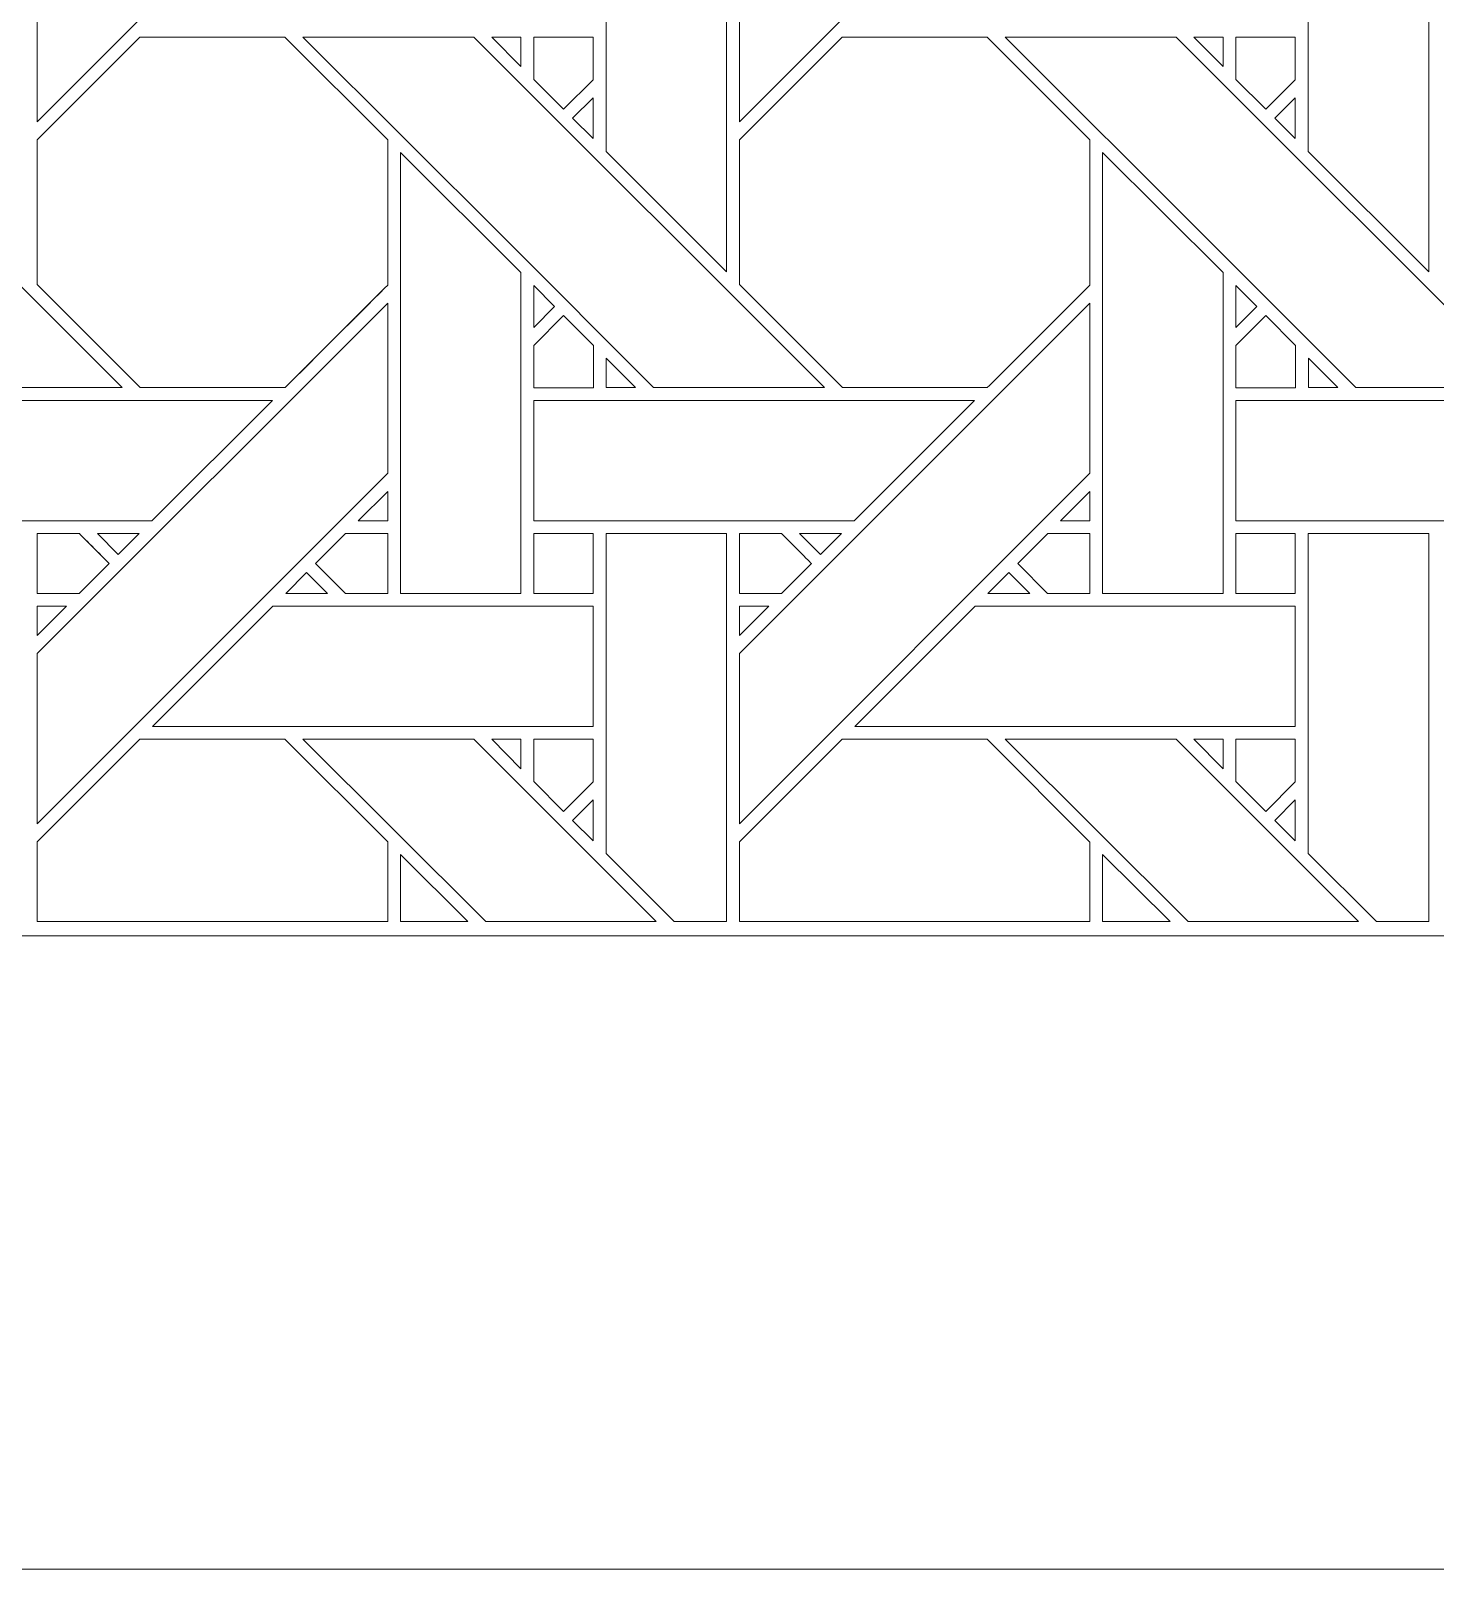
# Model space of a CAD drawing. Header units: inches. Extents: x 4.4 to 20.4, y 1.1 to 17.1.
# Drawn here: x 10.714 to 12.612, y 1.095 to 3.174 of the extents above; entities that cross this region are included whole.
import ezdxf

# ---------------------------------------------------------------- set-up
doc = ezdxf.new("R2010")
doc.units = ezdxf.units.IN
doc.header["$MEASUREMENT"] = 0
doc.layers.add('Design', color=7, linetype='Continuous', lineweight=0)

msp = doc.modelspace()

# ---------------------------------------------------------------- linework, layer by layer
at = {"layer": 'Design'}
for points, knots in [([(4.3829, 17.0948), (4.3829, 17.0948), (4.3829, 1.0948), (4.3829, 1.0948), (4.3829, 1.0948), (20.3829, 1.0948), (20.3829, 1.0948), (20.3829, 1.0948), (20.3829, 17.0948), (20.3829, 17.0948), (20.3829, 17.0948), (4.3829, 17.0948), (4.3829, 17.0948)], [0, 0, 0, 0, 1, 1, 1, 2, 2, 2, 3, 3, 3, 4, 4, 4, 4]), ([(19.3728, 16.2388), (19.3728, 16.2388), (5.2388, 16.2388), (5.2388, 16.2388), (5.2388, 16.2388), (5.2388, 1.9507), (5.2388, 1.9507), (5.2388, 1.9507), (19.5269, 1.9507), (19.5269, 1.9507), (19.5269, 1.9507), (19.5269, 16.2388), (19.5269, 16.2388), (19.5269, 16.2388), (19.3728, 16.2388), (19.3728, 16.2388)], [0, 0, 0, 0, 1, 1, 1, 2, 2, 2, 3, 3, 3, 4, 4, 4, 5, 5, 5, 5]), ([(10.7229, 3.2807), (10.7229, 3.2807), (11.1966, 3.7543), (11.1966, 3.7543), (11.1966, 3.7543), (11.1966, 3.5243), (11.1966, 3.5243), (11.1966, 3.5243), (10.7229, 3.0506), (10.7229, 3.0506), (10.7229, 3.0506), (10.7229, 3.2807), (10.7229, 3.2807)], [0, 0, 0, 0, 1, 1, 1, 2, 2, 2, 3, 3, 3, 4, 4, 4, 4]), ([(11.6717, 3.2807), (11.6717, 3.2807), (12.1453, 3.7543), (12.1453, 3.7543), (12.1453, 3.7543), (12.1453, 3.5243), (12.1453, 3.5243), (12.1453, 3.5243), (11.6717, 3.0506), (11.6717, 3.0506), (11.6717, 3.0506), (11.6717, 3.2807), (11.6717, 3.2807)], [0, 0, 0, 0, 1, 1, 1, 2, 2, 2, 3, 3, 3, 4, 4, 4, 4]), ([(11.6545, 3.4428), (11.6545, 3.4428), (11.6545, 2.8477), (11.6545, 2.8477), (11.6545, 2.8477), (11.4916, 3.0106), (11.4916, 3.0106), (11.4916, 3.0106), (11.4916, 3.4428), (11.4916, 3.4428), (11.4916, 3.4428), (11.6545, 3.4428), (11.6545, 3.4428)], [0, 0, 0, 0, 1, 1, 1, 2, 2, 2, 3, 3, 3, 4, 4, 4, 4]), ([(12.6032, 3.4428), (12.6032, 3.4428), (12.6032, 2.8477), (12.6032, 2.8477), (12.6032, 2.8477), (12.4403, 3.0106), (12.4403, 3.0106), (12.4403, 3.0106), (12.4403, 3.4428), (12.4403, 3.4428), (12.4403, 3.4428), (12.6032, 3.4428), (12.6032, 3.4428)], [0, 0, 0, 0, 1, 1, 1, 2, 2, 2, 3, 3, 3, 4, 4, 4, 4]), ([(10.4077, 2.8912), (10.4077, 2.8912), (10.1334, 3.165), (10.1334, 3.165), (10.1334, 3.165), (10.3643, 3.165), (10.3643, 3.165), (10.3643, 3.165), (10.838, 2.6913), (10.838, 2.6913), (10.838, 2.6913), (10.6069, 2.6913), (10.6069, 2.6913), (10.6069, 2.6913), (10.4077, 2.8912), (10.4077, 2.8912)], [0, 0, 0, 0, 1, 1, 1, 2, 2, 2, 3, 3, 3, 4, 4, 4, 5, 5, 5, 5]), ([(10.7229, 2.8305), (10.7229, 2.8305), (10.7229, 3.0262), (10.7229, 3.0262), (10.7229, 3.0262), (10.8616, 3.1649), (10.8616, 3.1649), (10.8616, 3.1649), (11.0578, 3.1649), (11.0578, 3.1649), (11.0578, 3.1649), (11.1966, 3.0262), (11.1966, 3.0262), (11.1966, 3.0262), (11.1966, 2.83), (11.1966, 2.83), (11.1788, 2.812), (11.0669, 2.7003), (11.0579, 2.6913), (11.0579, 2.6913), (10.8622, 2.6913), (10.8622, 2.6913), (10.8622, 2.6913), (10.7229, 2.8305), (10.7229, 2.8305)], [0, 0, 0, 0, 1, 1, 1, 2, 2, 2, 3, 3, 3, 4, 4, 4, 5, 5, 5, 6, 6, 6, 7, 7, 7, 8, 8, 8, 8]), ([(10.7229, 2.8305), (10.7229, 2.8305), (10.7229, 3.0262), (10.7229, 3.0262), (10.7229, 3.0262), (10.8616, 3.1649), (10.8616, 3.1649), (10.8616, 3.1649), (11.0578, 3.1649), (11.0578, 3.1649), (11.0578, 3.1649), (11.1966, 3.0262), (11.1966, 3.0262), (11.1966, 3.0262), (11.1966, 2.83), (11.1966, 2.83), (11.1786, 2.8118), (11.0667, 2.7001), (11.0579, 2.6913), (11.0579, 2.6913), (10.8622, 2.6913), (10.8622, 2.6913), (10.8622, 2.6913), (10.7229, 2.8305), (10.7229, 2.8305)], [0, 0, 0, 0, 1, 1, 1, 2, 2, 2, 3, 3, 3, 4, 4, 4, 5, 5, 5, 6, 6, 6, 7, 7, 7, 8, 8, 8, 8]), ([(11.3565, 2.8912), (11.3565, 2.8912), (11.0821, 3.165), (11.0821, 3.165), (11.0821, 3.165), (11.313, 3.165), (11.313, 3.165), (11.313, 3.165), (11.7867, 2.6913), (11.7867, 2.6913), (11.7867, 2.6913), (11.5557, 2.6913), (11.5557, 2.6913), (11.5557, 2.6913), (11.3565, 2.8912), (11.3565, 2.8912)], [0, 0, 0, 0, 1, 1, 1, 2, 2, 2, 3, 3, 3, 4, 4, 4, 5, 5, 5, 5]), ([(11.3766, 3.165), (11.3766, 3.165), (11.3766, 3.1251), (11.3766, 3.1251), (11.3766, 3.1251), (11.3372, 3.165), (11.3372, 3.165), (11.3372, 3.165), (11.3766, 3.165), (11.3766, 3.165)], [0, 0, 0, 0, 1, 1, 1, 2, 2, 2, 3, 3, 3, 3]), ([(11.474, 3.1649), (11.474, 3.1649), (11.474, 3.1073), (11.474, 3.1073), (11.474, 3.1073), (11.4341, 3.0674), (11.4341, 3.0674), (11.4341, 3.0674), (11.3938, 3.1077), (11.3938, 3.1077), (11.3938, 3.1077), (11.3938, 3.1649), (11.3938, 3.1649), (11.3938, 3.1649), (11.474, 3.1649), (11.474, 3.1649)], [0, 0, 0, 0, 1, 1, 1, 2, 2, 2, 3, 3, 3, 4, 4, 4, 5, 5, 5, 5]), ([(11.4341, 3.0674), (11.4341, 3.0674), (11.3938, 3.1077), (11.3938, 3.1077), (11.3938, 3.1077), (11.3938, 3.1649), (11.3938, 3.1649), (11.3938, 3.1649), (11.474, 3.1649), (11.474, 3.1649), (11.474, 3.1649), (11.474, 3.1073), (11.474, 3.1073), (11.474, 3.1073), (11.4341, 3.0674), (11.4341, 3.0674)], [0, 0, 0, 0, 1, 1, 1, 2, 2, 2, 3, 3, 3, 4, 4, 4, 5, 5, 5, 5]), ([(11.6717, 2.8305), (11.6717, 2.8305), (11.6717, 3.0262), (11.6717, 3.0262), (11.6717, 3.0262), (11.8104, 3.1649), (11.8104, 3.1649), (11.8104, 3.1649), (12.0066, 3.1649), (12.0066, 3.1649), (12.0066, 3.1649), (12.1453, 3.0262), (12.1453, 3.0262), (12.1453, 3.0262), (12.1453, 2.83), (12.1453, 2.83), (12.1275, 2.812), (12.0156, 2.7003), (12.0066, 2.6913), (12.0066, 2.6913), (11.8109, 2.6913), (11.8109, 2.6913), (11.8109, 2.6913), (11.6717, 2.8305), (11.6717, 2.8305)], [0, 0, 0, 0, 1, 1, 1, 2, 2, 2, 3, 3, 3, 4, 4, 4, 5, 5, 5, 6, 6, 6, 7, 7, 7, 8, 8, 8, 8]), ([(11.6717, 2.8305), (11.6717, 2.8305), (11.6717, 3.0262), (11.6717, 3.0262), (11.6717, 3.0262), (11.8104, 3.1649), (11.8104, 3.1649), (11.8104, 3.1649), (12.0066, 3.1649), (12.0066, 3.1649), (12.0066, 3.1649), (12.1453, 3.0262), (12.1453, 3.0262), (12.1453, 3.0262), (12.1453, 2.83), (12.1453, 2.83), (12.1275, 2.812), (12.0156, 2.7003), (12.0066, 2.6913), (12.0066, 2.6913), (11.8109, 2.6913), (11.8109, 2.6913), (11.8109, 2.6913), (11.6717, 2.8305), (11.6717, 2.8305)], [0, 0, 0, 0, 1, 1, 1, 2, 2, 2, 3, 3, 3, 4, 4, 4, 5, 5, 5, 6, 6, 6, 7, 7, 7, 8, 8, 8, 8]), ([(12.3052, 2.8912), (12.3052, 2.8912), (12.0308, 3.165), (12.0308, 3.165), (12.0308, 3.165), (12.2618, 3.165), (12.2618, 3.165), (12.2618, 3.165), (12.7354, 2.6913), (12.7354, 2.6913), (12.7354, 2.6913), (12.5044, 2.6913), (12.5044, 2.6913), (12.5044, 2.6913), (12.3052, 2.8912), (12.3052, 2.8912)], [0, 0, 0, 0, 1, 1, 1, 2, 2, 2, 3, 3, 3, 4, 4, 4, 5, 5, 5, 5]), ([(12.3253, 3.165), (12.3253, 3.165), (12.3253, 3.1251), (12.3253, 3.1251), (12.3253, 3.1251), (12.2859, 3.165), (12.2859, 3.165), (12.2859, 3.165), (12.3253, 3.165), (12.3253, 3.165)], [0, 0, 0, 0, 1, 1, 1, 2, 2, 2, 3, 3, 3, 3]), ([(12.4228, 3.1649), (12.4228, 3.1649), (12.4228, 3.1073), (12.4228, 3.1073), (12.4228, 3.1073), (12.3828, 3.0674), (12.3828, 3.0674), (12.3828, 3.0674), (12.3425, 3.1077), (12.3425, 3.1077), (12.3425, 3.1077), (12.3425, 3.1649), (12.3425, 3.1649), (12.3425, 3.1649), (12.4228, 3.1649), (12.4228, 3.1649)], [0, 0, 0, 0, 1, 1, 1, 2, 2, 2, 3, 3, 3, 4, 4, 4, 5, 5, 5, 5]), ([(12.3828, 3.0674), (12.3828, 3.0674), (12.3425, 3.1077), (12.3425, 3.1077), (12.3425, 3.1077), (12.3425, 3.1649), (12.3425, 3.1649), (12.3425, 3.1649), (12.4228, 3.1649), (12.4228, 3.1649), (12.4228, 3.1649), (12.4228, 3.1073), (12.4228, 3.1073), (12.4228, 3.1073), (12.3828, 3.0674), (12.3828, 3.0674)], [0, 0, 0, 0, 1, 1, 1, 2, 2, 2, 3, 3, 3, 4, 4, 4, 5, 5, 5, 5]), ([(11.4741, 3.0831), (11.4741, 3.0831), (11.4741, 3.028), (11.4741, 3.028), (11.4741, 3.028), (11.4463, 3.0553), (11.4463, 3.0553), (11.4463, 3.0553), (11.4741, 3.0831), (11.4741, 3.0831)], [0, 0, 0, 0, 1, 1, 1, 2, 2, 2, 3, 3, 3, 3]), ([(12.4228, 3.0831), (12.4228, 3.0831), (12.4228, 3.028), (12.4228, 3.028), (12.4228, 3.028), (12.395, 3.0553), (12.395, 3.0553), (12.395, 3.0553), (12.4228, 3.0831), (12.4228, 3.0831)], [0, 0, 0, 0, 1, 1, 1, 2, 2, 2, 3, 3, 3, 3]), ([(11.3765, 2.847), (11.3765, 2.847), (11.3765, 2.4133), (11.3765, 2.4133), (11.3765, 2.4133), (11.2137, 2.4133), (11.2137, 2.4133), (11.2137, 2.4133), (11.2137, 3.0091), (11.2137, 3.0091), (11.2137, 3.0091), (11.3765, 2.847), (11.3765, 2.847)], [0, 0, 0, 0, 1, 1, 1, 2, 2, 2, 3, 3, 3, 4, 4, 4, 4]), ([(12.3252, 2.847), (12.3252, 2.847), (12.3252, 2.4133), (12.3252, 2.4133), (12.3252, 2.4133), (12.1625, 2.4133), (12.1625, 2.4133), (12.1625, 2.4133), (12.1625, 3.0091), (12.1625, 3.0091), (12.1625, 3.0091), (12.3252, 2.847), (12.3252, 2.847)], [0, 0, 0, 0, 1, 1, 1, 2, 2, 2, 3, 3, 3, 4, 4, 4, 4]), ([(11.3938, 2.7728), (11.3938, 2.7728), (11.3938, 2.8295), (11.3938, 2.8295), (11.3938, 2.8295), (11.422, 2.8009), (11.422, 2.8009), (11.422, 2.8009), (11.3938, 2.7728), (11.3938, 2.7728)], [0, 0, 0, 0, 1, 1, 1, 2, 2, 2, 3, 3, 3, 3]), ([(12.3425, 2.7728), (12.3425, 2.7728), (12.3425, 2.8295), (12.3425, 2.8295), (12.3425, 2.8295), (12.3707, 2.8009), (12.3707, 2.8009), (12.3707, 2.8009), (12.3425, 2.7728), (12.3425, 2.7728)], [0, 0, 0, 0, 1, 1, 1, 2, 2, 2, 3, 3, 3, 3]), ([(10.7229, 2.332), (10.7229, 2.332), (11.1966, 2.8056), (11.1966, 2.8056), (11.1966, 2.8056), (11.1966, 2.5756), (11.1966, 2.5756), (11.1966, 2.5756), (10.7229, 2.1019), (10.7229, 2.1019), (10.7229, 2.1019), (10.7229, 2.332), (10.7229, 2.332)], [0, 0, 0, 0, 1, 1, 1, 2, 2, 2, 3, 3, 3, 4, 4, 4, 4]), ([(11.3938, 2.691), (11.3938, 2.691), (11.3938, 2.7483), (11.3938, 2.7483), (11.3938, 2.7483), (11.4341, 2.7887), (11.4341, 2.7887), (11.4341, 2.7887), (11.4744, 2.7483), (11.4744, 2.7483), (11.4744, 2.7483), (11.4744, 2.691), (11.4744, 2.691), (11.4744, 2.691), (11.3938, 2.691), (11.3938, 2.691)], [0, 0, 0, 0, 1, 1, 1, 2, 2, 2, 3, 3, 3, 4, 4, 4, 5, 5, 5, 5]), ([(11.3938, 2.6912), (11.3938, 2.6912), (11.3938, 2.7483), (11.3938, 2.7483), (11.3938, 2.7483), (11.4341, 2.7887), (11.4341, 2.7887), (11.4341, 2.7887), (11.4744, 2.7483), (11.4744, 2.7483), (11.4744, 2.7483), (11.4744, 2.6912), (11.4744, 2.6912), (11.4744, 2.6912), (11.3938, 2.6912), (11.3938, 2.6912)], [0, 0, 0, 0, 1, 1, 1, 2, 2, 2, 3, 3, 3, 4, 4, 4, 5, 5, 5, 5]), ([(11.6717, 2.332), (11.6717, 2.332), (12.1453, 2.8056), (12.1453, 2.8056), (12.1453, 2.8056), (12.1453, 2.5756), (12.1453, 2.5756), (12.1453, 2.5756), (11.6717, 2.1019), (11.6717, 2.1019), (11.6717, 2.1019), (11.6717, 2.332), (11.6717, 2.332)], [0, 0, 0, 0, 1, 1, 1, 2, 2, 2, 3, 3, 3, 4, 4, 4, 4]), ([(12.3425, 2.691), (12.3425, 2.691), (12.3425, 2.7483), (12.3425, 2.7483), (12.3425, 2.7483), (12.3829, 2.7887), (12.3829, 2.7887), (12.3829, 2.7887), (12.4232, 2.7483), (12.4232, 2.7483), (12.4232, 2.7483), (12.4232, 2.691), (12.4232, 2.691), (12.4232, 2.691), (12.3425, 2.691), (12.3425, 2.691)], [0, 0, 0, 0, 1, 1, 1, 2, 2, 2, 3, 3, 3, 4, 4, 4, 5, 5, 5, 5]), ([(12.3829, 2.7887), (12.3829, 2.7887), (12.4232, 2.7483), (12.4232, 2.7483), (12.4232, 2.7483), (12.4232, 2.691), (12.4232, 2.691), (12.4232, 2.691), (12.3425, 2.691), (12.3425, 2.691), (12.3425, 2.691), (12.3425, 2.7483), (12.3425, 2.7483), (12.3425, 2.7483), (12.3829, 2.7887), (12.3829, 2.7887)], [0, 0, 0, 0, 1, 1, 1, 2, 2, 2, 3, 3, 3, 4, 4, 4, 5, 5, 5, 5]), ([(11.5314, 2.6913), (11.5314, 2.6913), (11.4917, 2.6913), (11.4917, 2.6913), (11.4917, 2.6913), (11.4917, 2.7311), (11.4917, 2.7311), (11.4917, 2.7311), (11.5314, 2.6913), (11.5314, 2.6913)], [0, 0, 0, 0, 1, 1, 1, 2, 2, 2, 3, 3, 3, 3]), ([(12.4802, 2.6913), (12.4802, 2.6913), (12.4405, 2.6913), (12.4405, 2.6913), (12.4405, 2.6913), (12.4405, 2.7311), (12.4405, 2.7311), (12.4405, 2.7311), (12.4802, 2.6913), (12.4802, 2.6913)], [0, 0, 0, 0, 1, 1, 1, 2, 2, 2, 3, 3, 3, 3]), ([(10.4451, 2.5114), (10.4451, 2.5114), (10.4451, 2.6741), (10.4451, 2.6741), (10.4451, 2.6741), (11.0408, 2.6741), (11.0408, 2.6741), (11.0408, 2.6741), (10.8781, 2.5114), (10.8781, 2.5114), (10.8781, 2.5114), (10.4451, 2.5114), (10.4451, 2.5114)], [0, 0, 0, 0, 1, 1, 1, 2, 2, 2, 3, 3, 3, 4, 4, 4, 4]), ([(11.3938, 2.5114), (11.3938, 2.5114), (11.3938, 2.6741), (11.3938, 2.6741), (11.3938, 2.6741), (11.9895, 2.6741), (11.9895, 2.6741), (11.9895, 2.6741), (11.8268, 2.5114), (11.8268, 2.5114), (11.8268, 2.5114), (11.3938, 2.5114), (11.3938, 2.5114)], [0, 0, 0, 0, 1, 1, 1, 2, 2, 2, 3, 3, 3, 4, 4, 4, 4]), ([(12.3425, 2.5114), (12.3425, 2.5114), (12.3425, 2.6741), (12.3425, 2.6741), (12.3425, 2.6741), (12.9382, 2.6741), (12.9382, 2.6741), (12.9382, 2.6741), (12.7755, 2.5114), (12.7755, 2.5114), (12.7755, 2.5114), (12.3425, 2.5114), (12.3425, 2.5114)], [0, 0, 0, 0, 1, 1, 1, 2, 2, 2, 3, 3, 3, 4, 4, 4, 4]), ([(11.1568, 2.5114), (11.1568, 2.5114), (11.1966, 2.5512), (11.1966, 2.5512), (11.1966, 2.5512), (11.1966, 2.5114), (11.1966, 2.5114), (11.1966, 2.5114), (11.1568, 2.5114), (11.1568, 2.5114)], [0, 0, 0, 0, 1, 1, 1, 2, 2, 2, 3, 3, 3, 3]), ([(12.1056, 2.5114), (12.1056, 2.5114), (12.1453, 2.5512), (12.1453, 2.5512), (12.1453, 2.5512), (12.1453, 2.5114), (12.1453, 2.5114), (12.1453, 2.5114), (12.1056, 2.5114), (12.1056, 2.5114)], [0, 0, 0, 0, 1, 1, 1, 2, 2, 2, 3, 3, 3, 3]), ([(10.8203, 2.4537), (10.8203, 2.4537), (10.7799, 2.4133), (10.7799, 2.4133), (10.7799, 2.4133), (10.7229, 2.4133), (10.7229, 2.4133), (10.7229, 2.4133), (10.7229, 2.4941), (10.7229, 2.4941), (10.7229, 2.4941), (10.78, 2.4941), (10.78, 2.4941), (10.7851, 2.4889), (10.8159, 2.4581), (10.8203, 2.4537)], [0, 0, 0, 0, 1, 1, 1, 2, 2, 2, 3, 3, 3, 4, 4, 4, 5, 5, 5, 5]), ([(10.7229, 2.4941), (10.7229, 2.4941), (10.78, 2.4941), (10.78, 2.4941), (10.7852, 2.4889), (10.816, 2.458), (10.8203, 2.4537), (10.8203, 2.4537), (10.7799, 2.4133), (10.7799, 2.4133), (10.7799, 2.4133), (10.7229, 2.4133), (10.7229, 2.4133), (10.7229, 2.4133), (10.7229, 2.4941), (10.7229, 2.4941)], [0, 0, 0, 0, 1, 1, 1, 2, 2, 2, 3, 3, 3, 4, 4, 4, 5, 5, 5, 5]), ([(10.8608, 2.4941), (10.8608, 2.4941), (10.8325, 2.4659), (10.8325, 2.4659), (10.8325, 2.4659), (10.8044, 2.4941), (10.8044, 2.4941), (10.8044, 2.4941), (10.8608, 2.4941), (10.8608, 2.4941)], [0, 0, 0, 0, 1, 1, 1, 2, 2, 2, 3, 3, 3, 3]), ([(11.1396, 2.4941), (11.1396, 2.4941), (11.1966, 2.4941), (11.1966, 2.4941), (11.1966, 2.4941), (11.1966, 2.4133), (11.1966, 2.4133), (11.1966, 2.4133), (11.1395, 2.4133), (11.1395, 2.4133), (11.1395, 2.4133), (11.0991, 2.4536), (11.0991, 2.4536), (11.0991, 2.4536), (11.1396, 2.4941), (11.1396, 2.4941)], [0, 0, 0, 0, 1, 1, 1, 2, 2, 2, 3, 3, 3, 4, 4, 4, 5, 5, 5, 5]), ([(11.0991, 2.4536), (11.0991, 2.4536), (11.1396, 2.4941), (11.1396, 2.4941), (11.1396, 2.4941), (11.1966, 2.4941), (11.1966, 2.4941), (11.1966, 2.4941), (11.1966, 2.4133), (11.1966, 2.4133), (11.1966, 2.4133), (11.1395, 2.4133), (11.1395, 2.4133), (11.1395, 2.4133), (11.0991, 2.4536), (11.0991, 2.4536)], [0, 0, 0, 0, 1, 1, 1, 2, 2, 2, 3, 3, 3, 4, 4, 4, 5, 5, 5, 5]), ([(11.3938, 2.4133), (11.3938, 2.4133), (11.3938, 2.4941), (11.3938, 2.4941), (11.3938, 2.4941), (11.474, 2.4941), (11.474, 2.4941), (11.474, 2.4941), (11.474, 2.4133), (11.474, 2.4133), (11.474, 2.4133), (11.3938, 2.4133), (11.3938, 2.4133)], [0, 0, 0, 0, 1, 1, 1, 2, 2, 2, 3, 3, 3, 4, 4, 4, 4]), ([(11.3938, 2.4941), (11.3938, 2.4941), (11.474, 2.4941), (11.474, 2.4941), (11.474, 2.4941), (11.474, 2.4133), (11.474, 2.4133), (11.474, 2.4133), (11.3938, 2.4133), (11.3938, 2.4133), (11.3938, 2.4133), (11.3938, 2.4941), (11.3938, 2.4941)], [0, 0, 0, 0, 1, 1, 1, 2, 2, 2, 3, 3, 3, 4, 4, 4, 4]), ([(11.6545, 1.9698), (11.6545, 1.9698), (11.5838, 1.9698), (11.5838, 1.9698), (11.5838, 1.9698), (11.4916, 2.0619), (11.4916, 2.0619), (11.4916, 2.0619), (11.4916, 2.4941), (11.4916, 2.4941), (11.4916, 2.4941), (11.6545, 2.4941), (11.6545, 2.4941), (11.6545, 2.4941), (11.6545, 1.9698), (11.6545, 1.9698)], [0, 0, 0, 0, 1, 1, 1, 2, 2, 2, 3, 3, 3, 4, 4, 4, 5, 5, 5, 5]), ([(11.7691, 2.4537), (11.7691, 2.4537), (11.7286, 2.4133), (11.7286, 2.4133), (11.7286, 2.4133), (11.6717, 2.4133), (11.6717, 2.4133), (11.6717, 2.4133), (11.6717, 2.4941), (11.6717, 2.4941), (11.6717, 2.4941), (11.7287, 2.4941), (11.7287, 2.4941), (11.7339, 2.4889), (11.7646, 2.4581), (11.7691, 2.4537)], [0, 0, 0, 0, 1, 1, 1, 2, 2, 2, 3, 3, 3, 4, 4, 4, 5, 5, 5, 5]), ([(11.6717, 2.4941), (11.6717, 2.4941), (11.7287, 2.4941), (11.7287, 2.4941), (11.7339, 2.4889), (11.7646, 2.4581), (11.7691, 2.4537), (11.7691, 2.4537), (11.7286, 2.4133), (11.7286, 2.4133), (11.7286, 2.4133), (11.6717, 2.4133), (11.6717, 2.4133), (11.6717, 2.4133), (11.6717, 2.4941), (11.6717, 2.4941)], [0, 0, 0, 0, 1, 1, 1, 2, 2, 2, 3, 3, 3, 4, 4, 4, 5, 5, 5, 5]), ([(11.8095, 2.4941), (11.8095, 2.4941), (11.7813, 2.4659), (11.7813, 2.4659), (11.7813, 2.4659), (11.7531, 2.4941), (11.7531, 2.4941), (11.7531, 2.4941), (11.8095, 2.4941), (11.8095, 2.4941)], [0, 0, 0, 0, 1, 1, 1, 2, 2, 2, 3, 3, 3, 3]), ([(12.0883, 2.4941), (12.0883, 2.4941), (12.1453, 2.4941), (12.1453, 2.4941), (12.1453, 2.4941), (12.1453, 2.4133), (12.1453, 2.4133), (12.1453, 2.4133), (12.0882, 2.4133), (12.0882, 2.4133), (12.0882, 2.4133), (12.0479, 2.4536), (12.0479, 2.4536), (12.0479, 2.4536), (12.0883, 2.4941), (12.0883, 2.4941)], [0, 0, 0, 0, 1, 1, 1, 2, 2, 2, 3, 3, 3, 4, 4, 4, 5, 5, 5, 5]), ([(12.0479, 2.4536), (12.0479, 2.4536), (12.0883, 2.4941), (12.0883, 2.4941), (12.0883, 2.4941), (12.1453, 2.4941), (12.1453, 2.4941), (12.1453, 2.4941), (12.1453, 2.4133), (12.1453, 2.4133), (12.1453, 2.4133), (12.0882, 2.4133), (12.0882, 2.4133), (12.0882, 2.4133), (12.0479, 2.4536), (12.0479, 2.4536)], [0, 0, 0, 0, 1, 1, 1, 2, 2, 2, 3, 3, 3, 4, 4, 4, 5, 5, 5, 5]), ([(12.3425, 2.4133), (12.3425, 2.4133), (12.3425, 2.4941), (12.3425, 2.4941), (12.3425, 2.4941), (12.4228, 2.4941), (12.4228, 2.4941), (12.4228, 2.4941), (12.4228, 2.4133), (12.4228, 2.4133), (12.4228, 2.4133), (12.3425, 2.4133), (12.3425, 2.4133)], [0, 0, 0, 0, 1, 1, 1, 2, 2, 2, 3, 3, 3, 4, 4, 4, 4]), ([(12.4228, 2.4941), (12.4228, 2.4941), (12.4228, 2.4133), (12.4228, 2.4133), (12.4228, 2.4133), (12.3425, 2.4133), (12.3425, 2.4133), (12.3425, 2.4133), (12.3425, 2.4941), (12.3425, 2.4941), (12.3425, 2.4941), (12.4228, 2.4941), (12.4228, 2.4941)], [0, 0, 0, 0, 1, 1, 1, 2, 2, 2, 3, 3, 3, 4, 4, 4, 4]), ([(12.6032, 1.9698), (12.6032, 1.9698), (12.5325, 1.9698), (12.5325, 1.9698), (12.5325, 1.9698), (12.4403, 2.0619), (12.4403, 2.0619), (12.4403, 2.0619), (12.4403, 2.4941), (12.4403, 2.4941), (12.4403, 2.4941), (12.6032, 2.4941), (12.6032, 2.4941), (12.6032, 2.4941), (12.6032, 1.9698), (12.6032, 1.9698)], [0, 0, 0, 0, 1, 1, 1, 2, 2, 2, 3, 3, 3, 4, 4, 4, 5, 5, 5, 5]), ([(11.1153, 2.4133), (11.1153, 2.4133), (11.0588, 2.4133), (11.0588, 2.4133), (11.0588, 2.4133), (11.087, 2.4416), (11.087, 2.4416), (11.087, 2.4416), (11.1153, 2.4133), (11.1153, 2.4133)], [0, 0, 0, 0, 1, 1, 1, 2, 2, 2, 3, 3, 3, 3]), ([(12.064, 2.4133), (12.064, 2.4133), (12.0075, 2.4133), (12.0075, 2.4133), (12.0075, 2.4133), (12.0358, 2.4416), (12.0358, 2.4416), (12.0358, 2.4416), (12.064, 2.4133), (12.064, 2.4133)], [0, 0, 0, 0, 1, 1, 1, 2, 2, 2, 3, 3, 3, 3]), ([(10.7628, 2.3962), (10.7628, 2.3962), (10.7229, 2.3564), (10.7229, 2.3564), (10.7229, 2.3564), (10.7229, 2.3962), (10.7229, 2.3962), (10.7229, 2.3962), (10.7628, 2.3962), (10.7628, 2.3962)], [0, 0, 0, 0, 1, 1, 1, 2, 2, 2, 3, 3, 3, 3]), ([(11.0416, 2.3962), (11.0416, 2.3962), (11.4741, 2.3962), (11.4741, 2.3962), (11.4741, 2.3962), (11.4741, 2.2334), (11.4741, 2.2334), (11.4741, 2.2334), (10.8788, 2.2334), (10.8788, 2.2334), (10.8788, 2.2334), (11.0416, 2.3962), (11.0416, 2.3962)], [0, 0, 0, 0, 1, 1, 1, 2, 2, 2, 3, 3, 3, 4, 4, 4, 4]), ([(11.7115, 2.3962), (11.7115, 2.3962), (11.6717, 2.3564), (11.6717, 2.3564), (11.6717, 2.3564), (11.6717, 2.3962), (11.6717, 2.3962), (11.6717, 2.3962), (11.7115, 2.3962), (11.7115, 2.3962)], [0, 0, 0, 0, 1, 1, 1, 2, 2, 2, 3, 3, 3, 3]), ([(11.9904, 2.3962), (11.9904, 2.3962), (12.4228, 2.3962), (12.4228, 2.3962), (12.4228, 2.3962), (12.4228, 2.2334), (12.4228, 2.2334), (12.4228, 2.2334), (11.8275, 2.2334), (11.8275, 2.2334), (11.8275, 2.2334), (11.9904, 2.3962), (11.9904, 2.3962)], [0, 0, 0, 0, 1, 1, 1, 2, 2, 2, 3, 3, 3, 4, 4, 4, 4]), ([(10.7229, 1.9698), (10.7229, 1.9698), (10.7229, 2.0775), (10.7229, 2.0775), (10.7229, 2.0775), (10.8616, 2.2162), (10.8616, 2.2162), (10.8616, 2.2162), (11.0578, 2.2162), (11.0578, 2.2162), (11.0578, 2.2162), (11.1966, 2.0775), (11.1966, 2.0775), (11.1966, 2.0775), (11.1966, 1.9698), (11.1966, 1.9698), (11.1966, 1.9698), (10.7229, 1.9698), (10.7229, 1.9698)], [0, 0, 0, 0, 1, 1, 1, 2, 2, 2, 3, 3, 3, 4, 4, 4, 5, 5, 5, 6, 6, 6, 6]), ([(10.7229, 1.9698), (10.7229, 1.9698), (10.7229, 2.0775), (10.7229, 2.0775), (10.7229, 2.0775), (10.8616, 2.2162), (10.8616, 2.2162), (10.8616, 2.2162), (11.0578, 2.2162), (11.0578, 2.2162), (11.0578, 2.2162), (11.1966, 2.0775), (11.1966, 2.0775), (11.1966, 2.0775), (11.1966, 1.9698), (11.1966, 1.9698), (11.1966, 1.9698), (10.7229, 1.9698), (10.7229, 1.9698)], [0, 0, 0, 0, 1, 1, 1, 2, 2, 2, 3, 3, 3, 4, 4, 4, 5, 5, 5, 6, 6, 6, 6]), ([(11.313, 2.2162), (11.313, 2.2162), (11.5595, 1.9698), (11.5595, 1.9698), (11.5595, 1.9698), (11.3292, 1.9698), (11.3292, 1.9698), (11.3292, 1.9698), (11.0821, 2.2162), (11.0821, 2.2162), (11.0821, 2.2162), (11.313, 2.2162), (11.313, 2.2162)], [0, 0, 0, 0, 1, 1, 1, 2, 2, 2, 3, 3, 3, 4, 4, 4, 4]), ([(11.3766, 2.2162), (11.3766, 2.2162), (11.3766, 2.1764), (11.3766, 2.1764), (11.3766, 2.1764), (11.3372, 2.2162), (11.3372, 2.2162), (11.3372, 2.2162), (11.3766, 2.2162), (11.3766, 2.2162)], [0, 0, 0, 0, 1, 1, 1, 2, 2, 2, 3, 3, 3, 3]), ([(11.474, 2.2162), (11.474, 2.2162), (11.474, 2.1586), (11.474, 2.1586), (11.474, 2.1586), (11.4341, 2.1186), (11.4341, 2.1186), (11.4341, 2.1186), (11.3938, 2.159), (11.3938, 2.159), (11.3938, 2.159), (11.3938, 2.2162), (11.3938, 2.2162), (11.3938, 2.2162), (11.474, 2.2162), (11.474, 2.2162)], [0, 0, 0, 0, 1, 1, 1, 2, 2, 2, 3, 3, 3, 4, 4, 4, 5, 5, 5, 5]), ([(11.4341, 2.1186), (11.4341, 2.1186), (11.3938, 2.159), (11.3938, 2.159), (11.3938, 2.159), (11.3938, 2.2162), (11.3938, 2.2162), (11.3938, 2.2162), (11.474, 2.2162), (11.474, 2.2162), (11.474, 2.2162), (11.474, 2.1586), (11.474, 2.1586), (11.474, 2.1586), (11.4341, 2.1186), (11.4341, 2.1186)], [0, 0, 0, 0, 1, 1, 1, 2, 2, 2, 3, 3, 3, 4, 4, 4, 5, 5, 5, 5]), ([(11.6717, 1.9698), (11.6717, 1.9698), (11.6717, 2.0775), (11.6717, 2.0775), (11.6717, 2.0775), (11.8104, 2.2162), (11.8104, 2.2162), (11.8104, 2.2162), (12.0066, 2.2162), (12.0066, 2.2162), (12.0066, 2.2162), (12.1453, 2.0774), (12.1453, 2.0774), (12.1453, 2.0774), (12.1453, 1.9698), (12.1453, 1.9698), (12.1453, 1.9698), (11.6717, 1.9698), (11.6717, 1.9698)], [0, 0, 0, 0, 1, 1, 1, 2, 2, 2, 3, 3, 3, 4, 4, 4, 5, 5, 5, 6, 6, 6, 6]), ([(11.6717, 1.9698), (11.6717, 1.9698), (11.6717, 2.0775), (11.6717, 2.0775), (11.6717, 2.0775), (11.8104, 2.2162), (11.8104, 2.2162), (11.8104, 2.2162), (12.0066, 2.2162), (12.0066, 2.2162), (12.0066, 2.2162), (12.1453, 2.0774), (12.1453, 2.0774), (12.1453, 2.0774), (12.1453, 1.9698), (12.1453, 1.9698), (12.1453, 1.9698), (11.6717, 1.9698), (11.6717, 1.9698)], [0, 0, 0, 0, 1, 1, 1, 2, 2, 2, 3, 3, 3, 4, 4, 4, 5, 5, 5, 6, 6, 6, 6]), ([(12.2618, 2.2162), (12.2618, 2.2162), (12.5082, 1.9698), (12.5082, 1.9698), (12.5082, 1.9698), (12.2779, 1.9698), (12.2779, 1.9698), (12.2779, 1.9698), (12.0308, 2.2162), (12.0308, 2.2162), (12.0308, 2.2162), (12.2618, 2.2162), (12.2618, 2.2162)], [0, 0, 0, 0, 1, 1, 1, 2, 2, 2, 3, 3, 3, 4, 4, 4, 4]), ([(12.3253, 2.2162), (12.3253, 2.2162), (12.3253, 2.1764), (12.3253, 2.1764), (12.3253, 2.1764), (12.2859, 2.2162), (12.2859, 2.2162), (12.2859, 2.2162), (12.3253, 2.2162), (12.3253, 2.2162)], [0, 0, 0, 0, 1, 1, 1, 2, 2, 2, 3, 3, 3, 3]), ([(12.4228, 2.2162), (12.4228, 2.2162), (12.4228, 2.1586), (12.4228, 2.1586), (12.4228, 2.1586), (12.3828, 2.1186), (12.3828, 2.1186), (12.3828, 2.1186), (12.3425, 2.159), (12.3425, 2.159), (12.3425, 2.159), (12.3425, 2.2162), (12.3425, 2.2162), (12.3425, 2.2162), (12.4228, 2.2162), (12.4228, 2.2162)], [0, 0, 0, 0, 1, 1, 1, 2, 2, 2, 3, 3, 3, 4, 4, 4, 5, 5, 5, 5]), ([(12.3828, 2.1186), (12.3828, 2.1186), (12.3425, 2.159), (12.3425, 2.159), (12.3425, 2.159), (12.3425, 2.2162), (12.3425, 2.2162), (12.3425, 2.2162), (12.4228, 2.2162), (12.4228, 2.2162), (12.4228, 2.2162), (12.4228, 2.1586), (12.4228, 2.1586), (12.4228, 2.1586), (12.3828, 2.1186), (12.3828, 2.1186)], [0, 0, 0, 0, 1, 1, 1, 2, 2, 2, 3, 3, 3, 4, 4, 4, 5, 5, 5, 5]), ([(11.4741, 2.1344), (11.4741, 2.1344), (11.4741, 2.0792), (11.4741, 2.0792), (11.4741, 2.0792), (11.4463, 2.1066), (11.4463, 2.1066), (11.4463, 2.1066), (11.4741, 2.1344), (11.4741, 2.1344)], [0, 0, 0, 0, 1, 1, 1, 2, 2, 2, 3, 3, 3, 3]), ([(12.4228, 2.1344), (12.4228, 2.1344), (12.4228, 2.0792), (12.4228, 2.0792), (12.4228, 2.0792), (12.395, 2.1066), (12.395, 2.1066), (12.395, 2.1066), (12.4228, 2.1344), (12.4228, 2.1344)], [0, 0, 0, 0, 1, 1, 1, 2, 2, 2, 3, 3, 3, 3]), ([(11.2137, 2.0604), (11.2137, 2.0604), (11.3047, 1.9698), (11.3047, 1.9698), (11.3047, 1.9698), (11.2137, 1.9698), (11.2137, 1.9698), (11.2137, 1.9698), (11.2137, 2.0604), (11.2137, 2.0604)], [0, 0, 0, 0, 1, 1, 1, 2, 2, 2, 3, 3, 3, 3]), ([(12.1625, 2.0604), (12.1625, 2.0604), (12.2535, 1.9698), (12.2535, 1.9698), (12.2535, 1.9698), (12.1625, 1.9698), (12.1625, 1.9698), (12.1625, 1.9698), (12.1625, 2.0604), (12.1625, 2.0604)], [0, 0, 0, 0, 1, 1, 1, 2, 2, 2, 3, 3, 3, 3])]:
    msp.add_open_spline(points, degree=3, knots=knots, dxfattribs=at)

doc.saveas('drawing.dxf')
